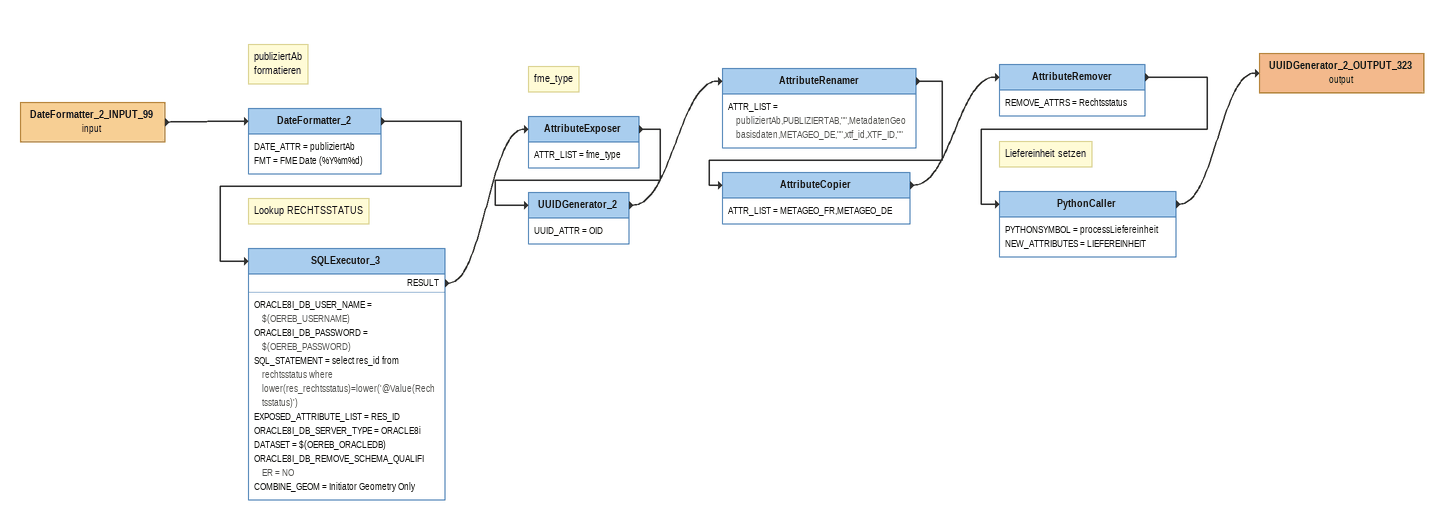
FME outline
DateFormatter_2_INPUT_99 (input)
    -> DateFormatter_2
Note: publiziertAb / formatieren
DateFormatter_2
    DATE_ATTR = publiziertAb
    FMT = FME Date (%Y%m%d)
    -> SQLExecutor_3
Note: Lookup RECHTSSTATUS
SQLExecutor_3
    ORACLE8I_DB_USER_NAME = $(OEREB_USERNAME)
    ORACLE8I_DB_PASSWORD = $(OEREB_PASSWORD)
    SQL_STATEMENT = select res_id from rechtsstatus where lower(res_rechtsstatus)=lower('@Value(Rechtsstatus)')
    EXPOSED_ATTRIBUTE_LIST = RES_ID
    ORACLE8I_DB_SERVER_TYPE = ORACLE8i
    DATASET = $(OEREB_ORACLEDB)
    ORACLE8I_DB_REMOVE_SCHEMA_QUALIFIER = NO
    COMBINE_GEOM = Initiator Geometry Only
    RESULT -> AttributeExposer
Note: fme_type
AttributeExposer
    ATTR_LIST = fme_type
    -> UUIDGenerator_2
UUIDGenerator_2
    UUID_ATTR = OID
    -> AttributeRenamer
AttributeRenamer
    ATTR_LIST = publiziertAb,PUBLIZIERTAB,"",MetadatenGeobasisdaten,METAGEO_DE,"",xtf_id,XTF_ID,""
    -> AttributeCopier
AttributeCopier
    ATTR_LIST = METAGEO_FR,METAGEO_DE
    -> AttributeRemover
AttributeRemover
    REMOVE_ATTRS = Rechtsstatus
    -> PythonCaller
Note: Liefereinheit setzen
PythonCaller
    PYTHONSYMBOL = processLiefereinheit
    NEW_ATTRIBUTES = LIEFEREINHEIT
    -> UUIDGenerator_2_OUTPUT_323 (output)
UUIDGenerator_2_OUTPUT_323 (output)
